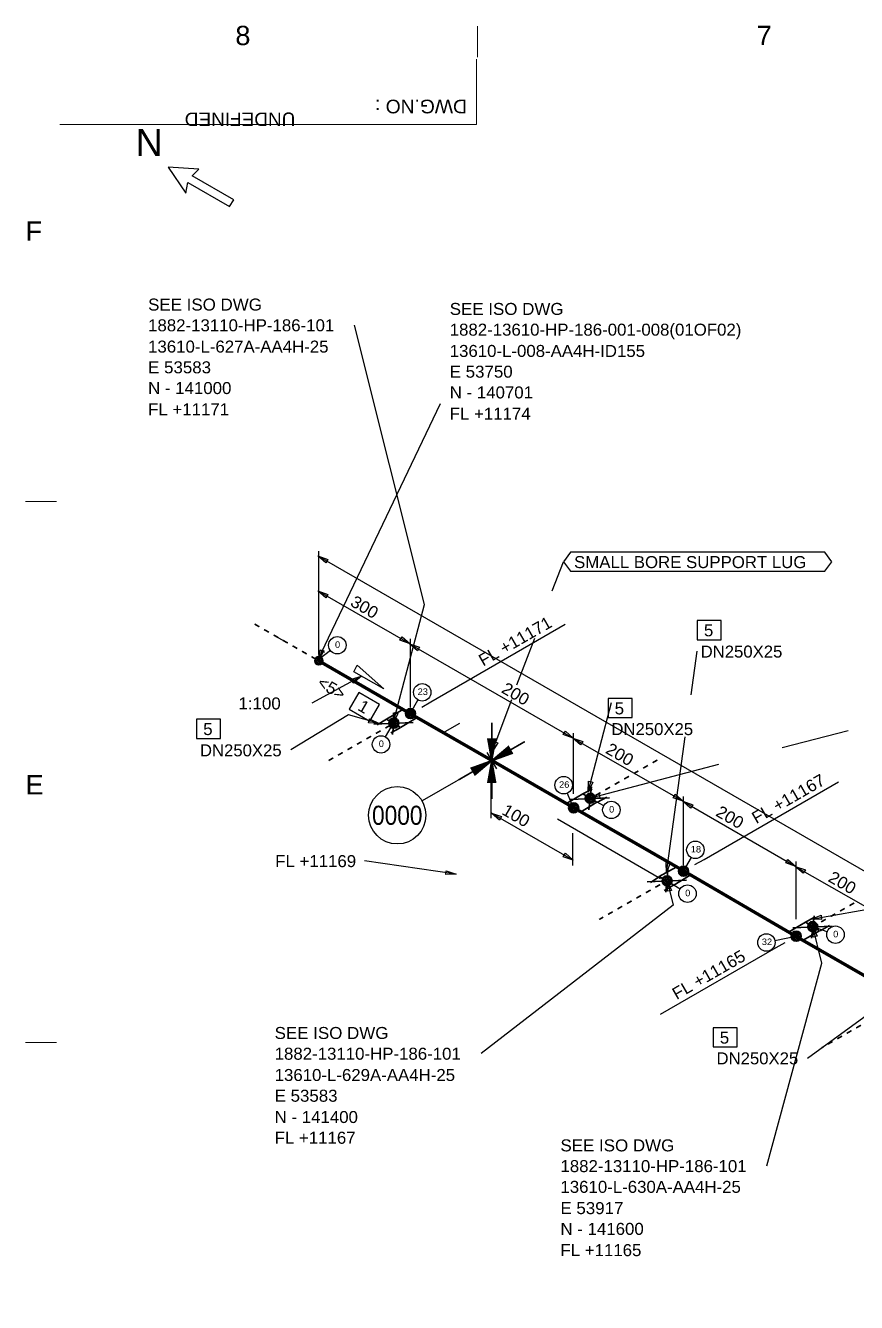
# Model space of a CAD drawing. Header units: inches. Extents: x 18 to 823, y 11 to 584.
# Drawn here: x 18.8 to 171.2, y 348.9 to 582.9 of the extents above; entities that cross this region are included whole.
import ezdxf
from ezdxf.enums import TextEntityAlignment as Align

# ---------------------------------------------------------------- set-up
doc = ezdxf.new("R2010")
doc.units = ezdxf.units.IN
doc.header["$MEASUREMENT"] = 0
for name, color, linetype in [('ACESP3D', 7, 'Continuous'), ('AD1', 7, 'Continuous'), ('AD2', 7, 'Continuous'), ('BG 0 -1', 7, 'Continuous'), ('DIMLINES', 7, 'Continuous'), ('DIMTEXT', 7, 'Continuous'), ('FITTINGS', 7, 'Continuous'), ('FRAME', 7, 'Continuous'), ('ISOTEXT', 7, 'Continuous'), ('NODE', 7, 'Continuous'), ('PIPE', 7, 'Continuous'), ('SUPP', 7, 'Continuous'), ('WELDS', 7, 'Continuous')]:
    doc.layers.add(name, color=color, linetype=linetype)
doc.styles.add('Arial', font='arial.ttf')

msp = doc.modelspace()

# ---------------------------------------------------------------- linework, layer by layer
msp.add_circle((104.3, 448.2), 0.25)
at = {"layer": 'A1', "color": 7, "linetype": 'Continuous', "lineweight": 30}
msp.add_line((97.8, 427.4), (81, 429.88), dxfattribs=at)
at = {"layer": 'ACESP3D', "color": 5, "const_width": 0.6}
for points in [[(104.4, 448.2), (89.4, 456.8)], [(119.3, 439.6), (104.4, 448.2)]]:
    msp.add_lwpolyline(points, dxfattribs=at)
at = {"layer": 'AD1', "color": 7, "linetype": 'Continuous', "lineweight": 30}
for p, q in [((72.44, 485.72), (74.28, 485.08)), ((73.88, 484.44), (72.44, 485.72)), ((72.44, 479.32), (74.28, 478.68)), ((73.88, 478.04), (72.44, 479.32)), ((89.24, 469.64), (91.08, 469)), ((90.68, 468.36), (89.24, 469.64)), ((119.16, 452.36), (121, 451.72)), ((120.6, 451.08), (119.16, 452.36)), ((139.32, 440.76), (141.16, 440.12)), ((140.76, 439.48), (139.32, 440.76)), ((104.28, 438.6), (106.12, 437.96)), ((105.72, 437.32), (104.28, 438.6)), ((159.96, 428.84), (161.8, 428.2)), ((161.4, 427.56), (159.96, 428.84))]:
    msp.add_line(p, q, dxfattribs=at)
at = {"layer": 'AD2', "color": 7, "linetype": 'Continuous', "lineweight": 30}
for p, q in [((87.88, 470.92), (89.32, 469.64)), ((89.32, 469.64), (87.48, 470.28)), ((119.24, 452.36), (117.4, 453)), ((117.8, 453.64), (119.24, 452.36)), ((139.4, 440.76), (137.56, 441.4)), ((137.96, 442.04), (139.4, 440.76)), ((117.8, 431.24), (119.24, 429.96)), ((119.24, 429.96), (117.4, 430.6)), ((160.04, 428.84), (158.2, 429.48)), ((158.6, 430.12), (160.04, 428.84))]:
    msp.add_line(p, q, dxfattribs=at)
at = {"layer": 'BG 0 -1', "color": 7, "linetype": 'Continuous', "lineweight": 9}
for p, q in [((101.7, 577.17), (101.7, 582.83)), ((101.53, 564.78), (101.53, 576.75)), ((101.53, 564.78), (25.11, 564.78)), ((24.49, 495.71), (18.83, 495.71)), ((24.49, 396.57), (18.83, 396.57))]:
    msp.add_line(p, q, dxfattribs=at)
at = {"layer": 'DIM', "color": 7, "linetype": 'Continuous', "lineweight": 30}
for p, q in [((93.16, 459), (117.78, 473.2)), ((143.24, 430.12), (167.86, 444.32)), ((156.36, 413.88), (135.17, 401.66))]:
    msp.add_line(p, q, dxfattribs=at)
at = {"layer": 'DIMLINES', "color": 7, "linetype": 'Continuous', "lineweight": 30}
for p, q in [((72.52, 486.6), (72.52, 467.64)), ((74.28, 485.08), (73.88, 484.44)), ((74.28, 478.68), (73.88, 478.04)), ((64.68, 471), (66.28, 470.12)), ((87.48, 470.28), (87.88, 470.92)), ((89.32, 470.52), (89.32, 457.96)), ((91.08, 469), (90.68, 468.36)), ((91.48, 458.04), (93.16, 459)), ((95.32, 453.32), (98.44, 455.08)), ((117.4, 453), (117.8, 453.64)), ((119.24, 453.24), (119.24, 442.12)), ((121, 451.72), (120.6, 451.08)), ((104.2, 437.64), (104.2, 445)), ((113.88, 442.6), (112.28, 443.48)), ((137.56, 441.4), (137.96, 442.04)), ((139.4, 441.64), (139.4, 429.08)), ((141.16, 440.12), (140.76, 439.48)), ((106.12, 437.96), (105.72, 437.32)), ((116.36, 437.56), (135.24, 426.6)), ((119.16, 429), (119.16, 434.92)), ((117.4, 430.6), (117.8, 431.24)), ((141.56, 429.16), (143.24, 430.12)), ((158.2, 429.48), (158.6, 430.12)), ((160.04, 429.72), (160.04, 419.16)), ((161.8, 428.2), (161.4, 427.56)), ((158.04, 414.84), (156.36, 413.88))]:
    msp.add_line(p, q, dxfattribs=at)
at = {"layer": 'DL', "color": 7, "linetype": 'Continuous', "lineweight": 30}
for p, q in [((72.44, 485.72), (523.88, 225.56)), ((72.44, 479.32), (89.32, 469.64)), ((89.24, 469.64), (119.24, 452.36)), ((119.16, 452.36), (139.4, 440.76)), ((139.32, 440.76), (160.04, 428.84)), ((104.28, 438.6), (119.24, 429.96)), ((159.96, 428.84), (180.2, 417.24))]:
    msp.add_line(p, q, dxfattribs=at)
at = {"layer": 'FITTINGS', "color": 2, "linetype": 'Continuous', "lineweight": 35}
for p, q in [((88, 457.6), (85, 455.8)), ((89.4, 456.8), (88, 457.6)), ((90.6, 456.1), (89.4, 456.8)), ((85, 455.8), (83.3, 454.8)), ((85, 455.8), (87.6, 454.3)), ((87.5, 454.2), (85.8, 453.3)), ((87.6, 454.3), (90.6, 456.1)), ((121, 442.1), (122.7, 443)), ((117.9, 440.3), (121, 442.1)), ((119.3, 439.5), (117.9, 440.3)), ((123.6, 440.6), (120.6, 438.8)), ((121, 442.1), (123.6, 440.6)), ((123.7, 440.6), (125.4, 441.5)), ((120.6, 438.8), (119.3, 439.5)), ((138.1, 428.7), (135, 427)), ((139.4, 427.9), (138.1, 428.7)), ((135, 426.9), (133.4, 425.9)), ((135, 427), (137.7, 425.4)), ((137.7, 425.4), (140.7, 427.2)), ((140.7, 427.2), (139.4, 427.9)), ((137.6, 425.4), (135.9, 424.4)), ((161.8, 418.6), (163.5, 419.5)), ((158.7, 416.8), (161.8, 418.6)), ((160.1, 416), (158.7, 416.8)), ((164.4, 417), (161.4, 415.3)), ((161.8, 418.6), (164.4, 417)), ((164.5, 417), (166.2, 418)), ((161.4, 415.3), (160.1, 416))]:
    msp.add_line(p, q, dxfattribs=at)
at = {"layer": 'FRAME', "color": 2, "linetype": 'Continuous', "lineweight": 30}
for p, q in [((45, 557), (48.2, 552.2)), ((50.6, 556.6), (45, 557)), ((49.4, 555.4), (50.6, 556.6)), ((57, 551), (49.4, 555.4)), ((48.2, 552.2), (48.6, 554.2)), ((48.6, 554.2), (56.2, 549.8)), ((56.2, 549.8), (57, 551)), ((79, 464.52), (79.64, 465.72)), ((79.64, 465.72), (84.52, 461.4)), ((84.52, 461.4), (79, 464.52))]:
    msp.add_line(p, q, dxfattribs=at)
at = {"layer": 'ISOTEXT', "color": 7, "linetype": 'Continuous', "lineweight": 30}
for p, q in [((91.96, 476.84), (79.16, 528.04)), ((72.44, 466.6), (94.92, 513.64)), ((115.4, 479.32), (117.48, 484.68)), ((118.76, 486.44), (117.48, 484.68)), ((117.48, 484.68), (118.76, 482.92)), ((165.4, 486.44), (118.76, 486.44)), ((166.68, 484.68), (165.4, 486.44)), ((165.4, 482.92), (166.68, 484.68)), ((118.76, 482.92), (165.4, 482.92)), ((86.2, 455.08), (91.96, 476.84)), ((108.92, 462.12), (112.2, 470.68)), ((72.44, 466.6), (72.92, 468.52)), ((72.52, 466.52), (73.56, 468.44)), ((72.92, 468.52), (73.64, 468.12)), ((140.84, 460.28), (141.96, 468.28)), ((80.44, 463.72), (71.32, 458.76)), ((78.6, 463.16), (80.44, 463.72)), ((80.44, 463.72), (78.92, 462.44)), ((78.92, 462.44), (78.6, 463.16)), ((104.36, 449.8), (107.96, 459.4)), ((121.96, 442.52), (126.28, 458.84)), ((78.04, 456.6), (67.48, 450.2)), ((83.64, 455), (78.04, 456.6)), ((86.2, 455.08), (86.28, 457)), ((87.08, 456.84), (86.2, 455.08)), ((86.28, 457), (87.08, 456.84)), ((81.72, 455.16), (81.88, 455.88)), ((83.64, 455), (81.72, 455.16)), ((81.88, 455.88), (83.64, 455)), ((104.36, 449.8), (104.68, 451.72)), ((104.68, 451.72), (105.4, 451.48)), ((136.36, 427.64), (139.78, 452.59)), ((157.56, 450.6), (169.64, 453.72)), ((105.4, 451.48), (104.36, 449.8)), ((122.2, 441.32), (145.96, 447.56)), ((121.96, 442.52), (122.04, 444.44)), ((122.84, 444.28), (121.96, 442.52)), ((122.04, 444.44), (122.84, 444.28)), ((122.2, 441.32), (123.96, 442.2)), ((124.12, 441.4), (122.2, 441.32)), ((123.96, 442.2), (124.12, 441.4)), ((136.36, 427.64), (136.28, 429.56)), ((136.28, 429.56), (137, 429.48)), ((137, 429.48), (136.36, 427.64)), ((95.88, 427.32), (95.96, 428.04)), ((97.8, 427.4), (95.88, 427.32)), ((95.96, 428.04), (97.8, 427.4)), ((136.44, 426.2), (137.56, 421.72)), ((136.44, 426.2), (137.24, 424.44)), ((136.52, 424.28), (136.44, 426.2)), ((137.24, 424.44), (136.52, 424.28)), ((137.56, 421.72), (102.36, 394.52)), ((162.84, 419.16), (176.01, 421.48)), ((162.84, 419.16), (164.68, 419.88)), ((164.76, 419.08), (162.84, 419.16)), ((164.68, 419.88), (164.76, 419.08)), ((163.16, 417.8), (163.96, 416.04)), ((163.24, 415.88), (163.16, 417.8)), ((164.84, 411.08), (163.16, 417.8)), ((163.96, 416.04), (163.24, 415.88)), ((154.76, 373.96), (164.84, 411.08)), ((162.17, 393.67), (174.52, 402.68))]:
    msp.add_line(p, q, dxfattribs=at)
at = {"layer": 'ITEMPOS', "color": 7, "linetype": 'Continuous', "lineweight": 30}
for p, q in [((146.36, 473.88), (141.96, 473.88)), ((141.96, 473.88), (141.96, 470.36)), ((146.36, 470.36), (146.36, 473.88)), ((141.96, 470.36), (146.36, 470.36)), ((130.02, 459.63), (125.62, 459.63)), ((125.62, 459.63), (125.62, 456.11)), ((130.02, 456.11), (130.02, 459.63)), ((54.6, 455.8), (50.2, 455.8)), ((50.2, 455.8), (50.2, 452.28)), ((54.6, 452.28), (54.6, 455.8)), ((125.62, 456.11), (130.02, 456.11)), ((50.2, 452.28), (54.6, 452.28)), ((149.29, 399.27), (144.89, 399.27)), ((144.89, 399.27), (144.89, 395.75)), ((149.29, 395.75), (149.29, 399.27)), ((144.89, 395.75), (149.29, 395.75))]:
    msp.add_line(p, q, dxfattribs=at)
at = {"layer": 'ITNO', "color": 7, "linetype": 'Continuous', "lineweight": 30}
for p, q in [((79.93, 460.69), (78.17, 457.64)), ((83.74, 458.49), (79.93, 460.69)), ((78.17, 457.64), (81.98, 455.44)), ((81.98, 455.44), (83.74, 458.49))]:
    msp.add_line(p, q, dxfattribs=at)
at = {"layer": 'NODE', "color": 7}
msp.add_line((104.3, 448.2), (91.53, 440.83), dxfattribs=at)
at = {"layer": 'NODE', "color": 6}
msp.add_circle((86.98, 438.2), 5.25, dxfattribs=at)
at = {"layer": 'PIPE', "color": 2, "const_width": 0.3}
for points in [[(61.7, 472.74), (60.84, 473.24)], [(63.44, 471.75), (62.57, 472.24)], [(65.17, 470.75), (64.31, 471.25)], [(66.91, 469.76), (66.04, 470.25)], [(68.65, 468.76), (67.78, 469.26)], [(70.38, 467.77), (69.51, 468.27)], [(72.12, 466.78), (71.25, 467.27)], [(85.67, 454.68), (84.8, 454.18)], [(80.46, 451.7), (79.59, 451.2)], [(82.2, 452.69), (81.33, 452.2)], [(83.93, 453.69), (83.06, 453.19)], [(76.99, 449.71), (76.12, 449.21)], [(78.72, 450.7), (77.86, 450.21)], [(75.25, 448.72), (74.39, 448.22)], [(132.06, 446.83), (132.93, 447.33)], [(133.8, 447.83), (134.66, 448.32)], [(128.59, 444.85), (129.46, 445.34)], [(130.33, 445.84), (131.19, 446.33)], [(123.38, 441.86), (124.25, 442.36)], [(125.12, 442.86), (125.99, 443.35)], [(126.86, 443.85), (127.72, 444.35)], [(122.4, 441.3), (122.52, 441.37)], [(136.4, 426.2), (136.03, 425.99)], [(131.69, 423.51), (130.83, 423.01)], [(133.43, 424.5), (132.56, 424)], [(135.17, 425.49), (134.3, 425)], [(128.22, 421.52), (127.36, 421.02)], [(129.96, 422.51), (129.09, 422.01)], [(168.16, 420.64), (169.02, 421.13)], [(169.89, 421.63), (170.76, 422.13)], [(124.75, 419.53), (124, 419.1)], [(126.49, 420.52), (125.62, 420.03)], [(164.69, 418.65), (165.55, 419.15)], [(166.42, 419.64), (167.29, 420.14)], [(163.2, 417.8), (163.82, 418.15)], [(168.52, 397.73), (167.65, 397.23)], [(170.26, 398.73), (169.39, 398.23)], [(171.99, 399.72), (171.12, 399.22)], [(165.05, 395.74), (164.8, 395.6)], [(166.79, 396.74), (165.92, 396.24)]]:
    msp.add_lwpolyline(points, dxfattribs=at)
at = {"layer": 'PIPE', "color": 5, "const_width": 0.6}
for points in [[(89.4, 456.8), (72.6, 466.5)], [(139.5, 428), (119.3, 439.6)], [(160.1, 416), (139.5, 428)], [(180.3, 404.4), (160.1, 416)]]:
    msp.add_lwpolyline(points, dxfattribs=at)
at = {"layer": 'SUPP', "color": 7}
for p, q in [((103.42, 449.71), (105.18, 446.69)), ((105.7, 449), (102.9, 447.4))]:
    msp.add_line(p, q, dxfattribs=at)
at = {"layer": 'SUPP', "color": 4, "const_width": 0.3}
for points in [[(104.3, 448.45), (104.3, 455.2)], [(104.52, 448.33), (110.36, 451.7)], [(104.08, 448.08), (98.24, 444.7)], [(104.3, 447.95), (104.3, 441.2)]]:
    msp.add_lwpolyline(points, dxfattribs=at)
for points in [[(104.3, 448.2), (105, 452.14), (103.6, 452.14), (104.3, 448.2)], [(104.3, 448.73), (104.86, 451.88), (103.74, 451.88), (104.3, 448.73)], [(104.3, 449.25), (104.72, 451.61), (103.88, 451.61), (104.3, 449.25)], [(104.3, 448.2), (108.06, 449.56), (107.36, 450.78), (104.3, 448.2)], [(104.3, 449.78), (104.58, 451.35), (104.02, 451.35), (104.3, 449.78)], [(104.3, 450.3), (104.44, 451.09), (104.16, 451.09), (104.3, 450.3)], [(104.75, 448.46), (107.76, 449.55), (107.2, 450.52), (104.75, 448.46)], [(105.21, 448.73), (107.47, 449.54), (107.05, 450.27), (105.21, 448.73)], [(105.66, 448.99), (107.17, 449.53), (106.89, 450.02), (105.66, 448.99)], [(106.12, 449.25), (106.87, 449.52), (106.73, 449.77), (106.12, 449.25)], [(104.3, 448.2), (100.54, 446.84), (101.24, 445.62), (104.3, 448.2)], [(103.85, 447.94), (100.84, 446.85), (101.4, 445.88), (103.85, 447.94)], [(103.39, 447.67), (101.13, 446.86), (101.55, 446.13), (103.39, 447.67)], [(102.94, 447.41), (101.43, 446.87), (101.71, 446.38), (102.94, 447.41)], [(102.48, 447.15), (101.73, 446.88), (101.87, 446.63), (102.48, 447.15)], [(104.3, 448.2), (103.6, 444.26), (105, 444.26), (104.3, 448.2)], [(104.3, 447.67), (103.74, 444.52), (104.86, 444.52), (104.3, 447.67)], [(104.3, 447.15), (103.88, 444.79), (104.72, 444.79), (104.3, 447.15)], [(104.3, 446.62), (104.02, 445.05), (104.58, 445.05), (104.3, 446.62)], [(104.3, 446.1), (104.16, 445.31), (104.44, 445.31), (104.3, 446.1)]]:
    msp.add_lwpolyline(points, close=True, dxfattribs=at)
at = {"layer": 'WDC', "color": 7, "linetype": 'Continuous', "lineweight": 30}
for centre in [(75.99, 469.36), (91.56, 460.74), (84.01, 451.19), (117.49, 443.71), (126.24, 439.18), (141.64, 431.86), (140.19, 423.84), (167.32, 416.31), (154.66, 414.89)]:
    msp.add_circle(centre, 1.6, dxfattribs=at)
at = {"layer": 'WELDS', "color": 7, "linetype": 'Continuous', "lineweight": 35}
for p, q in [((86.6, 457.1), (86.1, 453)), ((89.9, 455.2), (82.7, 454.9)), ((122.1, 439.2), (122.6, 443.4)), ((118.7, 441.1), (125.9, 441.4)), ((140, 426.3), (132.8, 426)), ((136.6, 428.2), (136.2, 424.1)), ((162.9, 415.7), (163.4, 419.8)), ((159.5, 417.6), (166.7, 417.9))]:
    msp.add_line(p, q, dxfattribs=at)
for centre, radius in [((72.6, 466.52), 0.76), ((72.6, 466.52), 0.76), ((89.4, 456.84), 0.92), ((89.4, 456.84), 0.92), ((86.36, 455.08), 0.92), ((86.36, 455.08), 0.92), ((119.32, 439.56), 0.92), ((119.32, 439.56), 0.92), ((122.36, 441.32), 0.92), ((122.36, 441.32), 0.92), ((139.48, 427.96), 0.92), ((139.48, 427.96), 0.92), ((136.44, 426.2), 0.92), ((136.44, 426.2), 0.92), ((160.12, 416.04), 0.92), ((160.12, 416.04), 0.92), ((163.16, 417.8), 0.92), ((163.16, 417.8), 0.92)]:
    msp.add_circle(centre, radius, dxfattribs=at)
at = {"layer": 'WELDS', "color": 7}
for centre, radius in [((72.6, 466.52), 0.56), ((72.6, 466.52), 0.56), ((72.6, 466.52), 0.56), ((72.6, 466.52), 0.56), ((72.6, 466.52), 0.36), ((72.6, 466.52), 0.36), ((72.6, 466.52), 0.36), ((72.6, 466.52), 0.36), ((72.6, 466.52), 0.36), ((72.6, 466.52), 0.36), ((72.6, 466.52), 0.36), ((72.6, 466.52), 0.36), ((72.6, 466.52), 0.36), ((72.6, 466.52), 0.36), ((72.6, 466.52), 0.16), ((72.6, 466.52), 0.16), ((72.6, 466.52), 0.16), ((72.6, 466.52), 0.16), ((72.6, 466.52), 0.16), ((72.6, 466.52), 0.16), ((72.6, 466.52), 0.16), ((72.6, 466.52), 0.16), ((72.6, 466.52), 0.16), ((72.6, 466.52), 0.16), ((89.4, 456.84), 0.72), ((89.4, 456.84), 0.72), ((89.4, 456.84), 0.72), ((89.4, 456.84), 0.72), ((89.4, 456.84), 0.52), ((89.4, 456.84), 0.52), ((89.4, 456.84), 0.52), ((89.4, 456.84), 0.52), ((89.4, 456.84), 0.52), ((89.4, 456.84), 0.52), ((89.4, 456.84), 0.52), ((89.4, 456.84), 0.52), ((89.4, 456.84), 0.52), ((89.4, 456.84), 0.52), ((89.4, 456.84), 0.32), ((89.4, 456.84), 0.32), ((89.4, 456.84), 0.32), ((89.4, 456.84), 0.32), ((89.4, 456.84), 0.32), ((89.4, 456.84), 0.32), ((89.4, 456.84), 0.32), ((89.4, 456.84), 0.32), ((89.4, 456.84), 0.32), ((89.4, 456.84), 0.32), ((89.4, 456.84), 0.32), ((89.4, 456.84), 0.32), ((89.4, 456.84), 0.32), ((89.4, 456.84), 0.32), ((89.4, 456.84), 0.32), ((89.4, 456.84), 0.32), ((89.4, 456.84), 0.32), ((89.4, 456.84), 0.32), ((89.4, 456.84), 0.32), ((89.4, 456.84), 0.32), ((89.4, 456.84), 0.32), ((89.4, 456.84), 0.32), ((89.4, 456.84), 0.32), ((89.4, 456.84), 0.32), ((89.4, 456.84), 0.12), ((89.4, 456.84), 0.12), ((89.4, 456.84), 0.12), ((89.4, 456.84), 0.12), ((89.4, 456.84), 0.12), ((89.4, 456.84), 0.12), ((89.4, 456.84), 0.12), ((89.4, 456.84), 0.12), ((89.4, 456.84), 0.12), ((89.4, 456.84), 0.12), ((89.4, 456.84), 0.12), ((89.4, 456.84), 0.12), ((89.4, 456.84), 0.12), ((89.4, 456.84), 0.12), ((89.4, 456.84), 0.12), ((89.4, 456.84), 0.12), ((89.4, 456.84), 0.12), ((89.4, 456.84), 0.12), ((89.4, 456.84), 0.12), ((89.4, 456.84), 0.12), ((89.4, 456.84), 0.12), ((89.4, 456.84), 0.12), ((89.4, 456.84), 0.12), ((89.4, 456.84), 0.12), ((86.36, 455.08), 0.72), ((86.36, 455.08), 0.72), ((86.36, 455.08), 0.72), ((86.36, 455.08), 0.72), ((86.36, 455.08), 0.52), ((86.36, 455.08), 0.52), ((86.36, 455.08), 0.52), ((86.36, 455.08), 0.52), ((86.36, 455.08), 0.52), ((86.36, 455.08), 0.52), ((86.36, 455.08), 0.52), ((86.36, 455.08), 0.52), ((86.36, 455.08), 0.52), ((86.36, 455.08), 0.52), ((86.36, 455.08), 0.32), ((86.36, 455.08), 0.32), ((86.36, 455.08), 0.32), ((86.36, 455.08), 0.32), ((86.36, 455.08), 0.32), ((86.36, 455.08), 0.32), ((86.36, 455.08), 0.32), ((86.36, 455.08), 0.32), ((86.36, 455.08), 0.32), ((86.36, 455.08), 0.32), ((86.36, 455.08), 0.32), ((86.36, 455.08), 0.32), ((86.36, 455.08), 0.32), ((86.36, 455.08), 0.32), ((86.36, 455.08), 0.32), ((86.36, 455.08), 0.32), ((86.36, 455.08), 0.32), ((86.36, 455.08), 0.32), ((86.36, 455.08), 0.32), ((86.36, 455.08), 0.32), ((86.36, 455.08), 0.32), ((86.36, 455.08), 0.32), ((86.36, 455.08), 0.32), ((86.36, 455.08), 0.32), ((86.36, 455.08), 0.12), ((86.36, 455.08), 0.12), ((86.36, 455.08), 0.12), ((86.36, 455.08), 0.12), ((86.36, 455.08), 0.12), ((86.36, 455.08), 0.12), ((86.36, 455.08), 0.12), ((86.36, 455.08), 0.12), ((86.36, 455.08), 0.12), ((86.36, 455.08), 0.12), ((86.36, 455.08), 0.12), ((86.36, 455.08), 0.12), ((86.36, 455.08), 0.12), ((86.36, 455.08), 0.12), ((86.36, 455.08), 0.12), ((86.36, 455.08), 0.12), ((86.36, 455.08), 0.12), ((86.36, 455.08), 0.12), ((86.36, 455.08), 0.12), ((86.36, 455.08), 0.12), ((86.36, 455.08), 0.12), ((86.36, 455.08), 0.12), ((86.36, 455.08), 0.12), ((86.36, 455.08), 0.12), ((119.32, 439.56), 0.72), ((119.32, 439.56), 0.72), ((119.32, 439.56), 0.72), ((119.32, 439.56), 0.72), ((119.32, 439.56), 0.52), ((119.32, 439.56), 0.52), ((119.32, 439.56), 0.52), ((119.32, 439.56), 0.52), ((119.32, 439.56), 0.52), ((119.32, 439.56), 0.52), ((119.32, 439.56), 0.52), ((119.32, 439.56), 0.52), ((119.32, 439.56), 0.52), ((119.32, 439.56), 0.52), ((122.36, 441.32), 0.72), ((122.36, 441.32), 0.72), ((122.36, 441.32), 0.72), ((122.36, 441.32), 0.72), ((122.36, 441.32), 0.52), ((122.36, 441.32), 0.52), ((122.36, 441.32), 0.52), ((122.36, 441.32), 0.52), ((122.36, 441.32), 0.52), ((122.36, 441.32), 0.52), ((122.36, 441.32), 0.52), ((122.36, 441.32), 0.52), ((122.36, 441.32), 0.52), ((122.36, 441.32), 0.52), ((122.36, 441.32), 0.32), ((122.36, 441.32), 0.32), ((122.36, 441.32), 0.32), ((122.36, 441.32), 0.32), ((122.36, 441.32), 0.32), ((122.36, 441.32), 0.32), ((122.36, 441.32), 0.32), ((122.36, 441.32), 0.32), ((122.36, 441.32), 0.32), ((122.36, 441.32), 0.32), ((122.36, 441.32), 0.32), ((122.36, 441.32), 0.32), ((122.36, 441.32), 0.32), ((122.36, 441.32), 0.32), ((122.36, 441.32), 0.32), ((122.36, 441.32), 0.32), ((122.36, 441.32), 0.32), ((122.36, 441.32), 0.32), ((122.36, 441.32), 0.32), ((122.36, 441.32), 0.32), ((122.36, 441.32), 0.32), ((122.36, 441.32), 0.32), ((122.36, 441.32), 0.32), ((122.36, 441.32), 0.32), ((122.36, 441.32), 0.12), ((122.36, 441.32), 0.12), ((122.36, 441.32), 0.12), ((122.36, 441.32), 0.12), ((122.36, 441.32), 0.12), ((122.36, 441.32), 0.12), ((122.36, 441.32), 0.12), ((122.36, 441.32), 0.12), ((122.36, 441.32), 0.12), ((122.36, 441.32), 0.12), ((122.36, 441.32), 0.12), ((122.36, 441.32), 0.12), ((122.36, 441.32), 0.12), ((122.36, 441.32), 0.12), ((122.36, 441.32), 0.12), ((122.36, 441.32), 0.12), ((122.36, 441.32), 0.12), ((122.36, 441.32), 0.12), ((122.36, 441.32), 0.12), ((122.36, 441.32), 0.12), ((122.36, 441.32), 0.12), ((122.36, 441.32), 0.12), ((122.36, 441.32), 0.12), ((122.36, 441.32), 0.12), ((119.32, 439.56), 0.32), ((119.32, 439.56), 0.32), ((119.32, 439.56), 0.32), ((119.32, 439.56), 0.32), ((119.32, 439.56), 0.32), ((119.32, 439.56), 0.32), ((119.32, 439.56), 0.32), ((119.32, 439.56), 0.32), ((119.32, 439.56), 0.32), ((119.32, 439.56), 0.32), ((119.32, 439.56), 0.32), ((119.32, 439.56), 0.32), ((119.32, 439.56), 0.32), ((119.32, 439.56), 0.32), ((119.32, 439.56), 0.32), ((119.32, 439.56), 0.32), ((119.32, 439.56), 0.32), ((119.32, 439.56), 0.32), ((119.32, 439.56), 0.32), ((119.32, 439.56), 0.32), ((119.32, 439.56), 0.32), ((119.32, 439.56), 0.32), ((119.32, 439.56), 0.32), ((119.32, 439.56), 0.32), ((119.32, 439.56), 0.12), ((119.32, 439.56), 0.12), ((119.32, 439.56), 0.12), ((119.32, 439.56), 0.12), ((119.32, 439.56), 0.12), ((119.32, 439.56), 0.12), ((119.32, 439.56), 0.12), ((119.32, 439.56), 0.12), ((119.32, 439.56), 0.12), ((119.32, 439.56), 0.12), ((119.32, 439.56), 0.12), ((119.32, 439.56), 0.12), ((119.32, 439.56), 0.12), ((119.32, 439.56), 0.12), ((119.32, 439.56), 0.12), ((119.32, 439.56), 0.12), ((119.32, 439.56), 0.12), ((119.32, 439.56), 0.12), ((119.32, 439.56), 0.12), ((119.32, 439.56), 0.12), ((119.32, 439.56), 0.12), ((119.32, 439.56), 0.12), ((119.32, 439.56), 0.12), ((119.32, 439.56), 0.12), ((139.48, 427.96), 0.72), ((139.48, 427.96), 0.72), ((139.48, 427.96), 0.72), ((139.48, 427.96), 0.72), ((139.48, 427.96), 0.52), ((139.48, 427.96), 0.52), ((139.48, 427.96), 0.52), ((139.48, 427.96), 0.52), ((139.48, 427.96), 0.52), ((139.48, 427.96), 0.52), ((139.48, 427.96), 0.52), ((139.48, 427.96), 0.52), ((139.48, 427.96), 0.52), ((139.48, 427.96), 0.52), ((139.48, 427.96), 0.32), ((139.48, 427.96), 0.32), ((139.48, 427.96), 0.32), ((139.48, 427.96), 0.32), ((139.48, 427.96), 0.32), ((139.48, 427.96), 0.32), ((139.48, 427.96), 0.32), ((139.48, 427.96), 0.32), ((139.48, 427.96), 0.32), ((139.48, 427.96), 0.32), ((139.48, 427.96), 0.32), ((139.48, 427.96), 0.32), ((139.48, 427.96), 0.32), ((139.48, 427.96), 0.32), ((139.48, 427.96), 0.32), ((139.48, 427.96), 0.32), ((139.48, 427.96), 0.32), ((139.48, 427.96), 0.32), ((139.48, 427.96), 0.32), ((139.48, 427.96), 0.32), ((139.48, 427.96), 0.32), ((139.48, 427.96), 0.32), ((139.48, 427.96), 0.32), ((139.48, 427.96), 0.32), ((136.44, 426.2), 0.72), ((136.44, 426.2), 0.72), ((136.44, 426.2), 0.72), ((136.44, 426.2), 0.72), ((136.44, 426.2), 0.52), ((136.44, 426.2), 0.52), ((136.44, 426.2), 0.52), ((136.44, 426.2), 0.52), ((136.44, 426.2), 0.52), ((136.44, 426.2), 0.52), ((136.44, 426.2), 0.52), ((136.44, 426.2), 0.52), ((136.44, 426.2), 0.52), ((136.44, 426.2), 0.52), ((136.44, 426.2), 0.32), ((136.44, 426.2), 0.32), ((136.44, 426.2), 0.32), ((136.44, 426.2), 0.32), ((136.44, 426.2), 0.32), ((136.44, 426.2), 0.32), ((136.44, 426.2), 0.32), ((136.44, 426.2), 0.32), ((136.44, 426.2), 0.32), ((136.44, 426.2), 0.32), ((136.44, 426.2), 0.32), ((136.44, 426.2), 0.32), ((136.44, 426.2), 0.32), ((136.44, 426.2), 0.32), ((136.44, 426.2), 0.32), ((136.44, 426.2), 0.32), ((136.44, 426.2), 0.32), ((136.44, 426.2), 0.32), ((136.44, 426.2), 0.32), ((136.44, 426.2), 0.32), ((136.44, 426.2), 0.32), ((136.44, 426.2), 0.32), ((136.44, 426.2), 0.32), ((136.44, 426.2), 0.32), ((136.44, 426.2), 0.12), ((136.44, 426.2), 0.12), ((136.44, 426.2), 0.12), ((136.44, 426.2), 0.12), ((136.44, 426.2), 0.12), ((136.44, 426.2), 0.12), ((136.44, 426.2), 0.12), ((136.44, 426.2), 0.12), ((136.44, 426.2), 0.12), ((136.44, 426.2), 0.12), ((136.44, 426.2), 0.12), ((136.44, 426.2), 0.12), ((136.44, 426.2), 0.12), ((136.44, 426.2), 0.12), ((136.44, 426.2), 0.12), ((136.44, 426.2), 0.12), ((136.44, 426.2), 0.12), ((136.44, 426.2), 0.12), ((136.44, 426.2), 0.12), ((136.44, 426.2), 0.12), ((136.44, 426.2), 0.12), ((136.44, 426.2), 0.12), ((136.44, 426.2), 0.12), ((136.44, 426.2), 0.12), ((139.48, 427.96), 0.12), ((139.48, 427.96), 0.12), ((139.48, 427.96), 0.12), ((139.48, 427.96), 0.12), ((139.48, 427.96), 0.12), ((139.48, 427.96), 0.12), ((139.48, 427.96), 0.12), ((139.48, 427.96), 0.12), ((139.48, 427.96), 0.12), ((139.48, 427.96), 0.12), ((139.48, 427.96), 0.12), ((139.48, 427.96), 0.12), ((139.48, 427.96), 0.12), ((139.48, 427.96), 0.12), ((139.48, 427.96), 0.12), ((139.48, 427.96), 0.12), ((139.48, 427.96), 0.12), ((139.48, 427.96), 0.12), ((139.48, 427.96), 0.12), ((139.48, 427.96), 0.12), ((139.48, 427.96), 0.12), ((139.48, 427.96), 0.12), ((139.48, 427.96), 0.12), ((139.48, 427.96), 0.12), ((160.12, 416.04), 0.72), ((160.12, 416.04), 0.72), ((160.12, 416.04), 0.72), ((160.12, 416.04), 0.72), ((163.16, 417.8), 0.72), ((163.16, 417.8), 0.72), ((163.16, 417.8), 0.72), ((163.16, 417.8), 0.72), ((163.16, 417.8), 0.52), ((163.16, 417.8), 0.52), ((163.16, 417.8), 0.52), ((163.16, 417.8), 0.52), ((163.16, 417.8), 0.52), ((163.16, 417.8), 0.52), ((163.16, 417.8), 0.52), ((163.16, 417.8), 0.52), ((163.16, 417.8), 0.52), ((163.16, 417.8), 0.52), ((163.16, 417.8), 0.32), ((163.16, 417.8), 0.32), ((163.16, 417.8), 0.32), ((163.16, 417.8), 0.32), ((163.16, 417.8), 0.32), ((163.16, 417.8), 0.32), ((163.16, 417.8), 0.32), ((163.16, 417.8), 0.32), ((163.16, 417.8), 0.32), ((163.16, 417.8), 0.32), ((163.16, 417.8), 0.32), ((163.16, 417.8), 0.32), ((163.16, 417.8), 0.32), ((163.16, 417.8), 0.32), ((163.16, 417.8), 0.32), ((163.16, 417.8), 0.32), ((163.16, 417.8), 0.32), ((163.16, 417.8), 0.32), ((163.16, 417.8), 0.32), ((163.16, 417.8), 0.32), ((163.16, 417.8), 0.32), ((163.16, 417.8), 0.32), ((163.16, 417.8), 0.32), ((163.16, 417.8), 0.32), ((163.16, 417.8), 0.12), ((163.16, 417.8), 0.12), ((163.16, 417.8), 0.12), ((163.16, 417.8), 0.12), ((163.16, 417.8), 0.12), ((163.16, 417.8), 0.12), ((163.16, 417.8), 0.12), ((163.16, 417.8), 0.12), ((163.16, 417.8), 0.12), ((163.16, 417.8), 0.12), ((163.16, 417.8), 0.12), ((163.16, 417.8), 0.12), ((163.16, 417.8), 0.12), ((163.16, 417.8), 0.12), ((163.16, 417.8), 0.12), ((163.16, 417.8), 0.12), ((163.16, 417.8), 0.12), ((163.16, 417.8), 0.12), ((163.16, 417.8), 0.12), ((163.16, 417.8), 0.12), ((163.16, 417.8), 0.12), ((163.16, 417.8), 0.12), ((163.16, 417.8), 0.12), ((163.16, 417.8), 0.12), ((160.12, 416.04), 0.52), ((160.12, 416.04), 0.52), ((160.12, 416.04), 0.52), ((160.12, 416.04), 0.52), ((160.12, 416.04), 0.52), ((160.12, 416.04), 0.52), ((160.12, 416.04), 0.52), ((160.12, 416.04), 0.52), ((160.12, 416.04), 0.52), ((160.12, 416.04), 0.52), ((160.12, 416.04), 0.32), ((160.12, 416.04), 0.32), ((160.12, 416.04), 0.32), ((160.12, 416.04), 0.32), ((160.12, 416.04), 0.32), ((160.12, 416.04), 0.32), ((160.12, 416.04), 0.32), ((160.12, 416.04), 0.32), ((160.12, 416.04), 0.32), ((160.12, 416.04), 0.32), ((160.12, 416.04), 0.32), ((160.12, 416.04), 0.32), ((160.12, 416.04), 0.32), ((160.12, 416.04), 0.32), ((160.12, 416.04), 0.32), ((160.12, 416.04), 0.32), ((160.12, 416.04), 0.32), ((160.12, 416.04), 0.32), ((160.12, 416.04), 0.32), ((160.12, 416.04), 0.32), ((160.12, 416.04), 0.32), ((160.12, 416.04), 0.32), ((160.12, 416.04), 0.32), ((160.12, 416.04), 0.32), ((160.12, 416.04), 0.12), ((160.12, 416.04), 0.12), ((160.12, 416.04), 0.12), ((160.12, 416.04), 0.12), ((160.12, 416.04), 0.12), ((160.12, 416.04), 0.12), ((160.12, 416.04), 0.12), ((160.12, 416.04), 0.12), ((160.12, 416.04), 0.12), ((160.12, 416.04), 0.12), ((160.12, 416.04), 0.12), ((160.12, 416.04), 0.12), ((160.12, 416.04), 0.12), ((160.12, 416.04), 0.12), ((160.12, 416.04), 0.12), ((160.12, 416.04), 0.12), ((160.12, 416.04), 0.12), ((160.12, 416.04), 0.12), ((160.12, 416.04), 0.12), ((160.12, 416.04), 0.12), ((160.12, 416.04), 0.12), ((160.12, 416.04), 0.12), ((160.12, 416.04), 0.12), ((160.12, 416.04), 0.12)]:
    msp.add_circle(centre, radius, dxfattribs=at)
at = {"layer": 'WL', "color": 7}
for p, q in [((74.73, 468.38), (72.44, 466.6)), ((90.77, 459.35), (89.32, 456.84)), ((84.82, 452.58), (86.28, 455.08)), ((118.11, 442.23), (119.24, 439.56)), ((124.83, 439.94), (122.28, 441.32)), ((140.85, 430.47), (139.4, 427.96)), ((138.83, 424.68), (136.36, 426.2)), ((165.82, 416.84), (163.08, 417.8)), ((156.23, 415.23), (160.04, 416.04))]:
    msp.add_line(p, q, dxfattribs=at)

# ---------------------------------------------------------------- texts
at = {"layer": 'BG 0 -1', "color": 7, "style": 'Arial', "width": 1.008516}
for s, p in [('8', (58.68, 581.12)), ('7', (154.26, 581.12))]:
    msp.add_text(s, height=3.54, dxfattribs=at).set_placement(p, align=Align.MIDDLE)
at = {"layer": 'BG 0 -1', "color": 2, "style": 'Arial', "width": 1.010263}
msp.add_text('DWG.NO : ', height=2.5, rotation=180, dxfattribs=at).set_placement((99.75, 568.1), align=Align.MIDDLE_LEFT)
at = {"layer": 'BG 0 -1', "color": 7, "style": 'Arial'}
for s, width, p in [('F', 0.993934, (18.84, 543.5)), ('E', 1.004063, (18.84, 442.02))]:
    msp.add_text(s, height=3.54, dxfattribs=dict(at, width=width)).set_placement(p)
at = {"layer": 'CP', "color": 2, "style": 'Arial', "width": 1.008516}
msp.add_text('100', height=2.2, rotation=329.9918, dxfattribs=at).set_placement((105.98, 438.49))
at = {"layer": 'DIMTEXT', "color": 2, "style": 'Arial', "width": 1.008516}
for s, p in [('300', (78.2, 476.7)), ('200', (105.9, 460.8)), ('200', (125, 449.7)), ('200', (145.2, 438.2)), ('200', (165.8, 426.2))]:
    msp.add_text(s, height=2.2, rotation=330, dxfattribs=at).set_placement(p)
at = {"layer": 'ELEDIT', "color": 2, "style": 'Arial', "width": 1.004042}
for s, p in [('FL +11171', (102.72, 465.44)), ('FL +11167', (152.8, 436.56)), ('FL +11165', (138.2, 404.33))]:
    msp.add_text(s, height=2.2, rotation=29.9667, dxfattribs=at).set_placement(p)
msp.add_text('FL +11169', height=2.2, dxfattribs=at).set_placement((64.6, 428.7))
at = {"layer": 'FRAME', "color": 2, "style": 'Arial', "width": 0.995787}
msp.add_text('UNDEFINED', height=2.5, rotation=180, dxfattribs=at).set_placement((68.3, 567))
at = {"layer": 'FRAME', "color": 2, "style": 'Arial', "width": 0.992063}
msp.add_text('N', height=5, dxfattribs=at).set_placement((39, 559))
at = {"layer": 'ISOTEXT', "color": 2, "style": 'Arial'}
for s, width, p in [('SEE ISO DWG', 1.00983, (41.3, 530.7)), ('SEE ISO DWG', 1.00983, (96.6, 529.9)), ('1882-13110-HP-186-101', 1.003951, (41.3, 526.9)), ('1882-13610-HP-186-001-008(01OF02)', 1.003206, (96.6, 526.1)), ('13610-L-627A-AA4H-25', 1.003255, (41.3, 523)), ('13610-L-008-AA4H-ID155', 1.002891, (96.6, 522.2)), ('E 53583', 1.007719, (41.3, 519.2)), ('E 53750', 1.007719, (96.6, 518.4)), ('N - 141000', 1.004313, (41.3, 515.4)), ('N - 140701', 1.004313, (96.6, 514.6)), ('FL +11171', 1.004042, (41.3, 511.5)), ('FL +11174', 1.004042, (96.6, 510.7)), ('SMALL BORE SUPPORT LUG', 1.0017, (119.4, 483.5)), (' 1:100', 1.008516, (57, 457.6)), ('SEE ISO DWG', 1.00983, (64.5, 397.2)), ('1882-13110-HP-186-101', 1.003951, (64.5, 393.4)), ('13610-L-629A-AA4H-25', 1.003255, (64.5, 389.5)), ('E 53583', 1.007719, (64.5, 385.7)), ('N - 141400', 1.004313, (64.5, 381.8)), ('FL +11167', 1.004042, (64.5, 378)), ('SEE ISO DWG', 1.00983, (116.9, 376.6)), ('1882-13110-HP-186-101', 1.003951, (116.9, 372.8)), ('13610-L-630A-AA4H-25', 1.003255, (116.9, 369)), ('E 53917', 1.007719, (116.9, 365.1)), ('N - 141600', 1.004313, (116.9, 361.3)), ('FL +11165', 1.004042, (116.9, 357.4))]:
    msp.add_text(s, height=2.2, dxfattribs=dict(at, width=width)).set_placement(p)
at = {"layer": 'ITEMPOS', "color": 2, "style": 'Arial'}
for s, width, p in [('5', 1.008516, (143.2, 471)), ('DN250X25', 0.996682, (142.6, 467.1)), ('5', 1.008516, (126.84, 456.69)), ('5', 1.008516, (51.4, 452.9)), ('DN250X25', 0.996682, (126.24, 452.89)), ('DN250X25', 0.996682, (50.8, 449)), ('5', 1.008516, (146.11, 396.35)), ('DN250X25', 0.996682, (145.51, 392.55))]:
    msp.add_text(s, height=2.2, dxfattribs=dict(at, width=width)).set_placement(p)
at = {"layer": 'ITNO', "color": 2, "style": 'Arial'}
for s, width, p in [('<5>', 0.993892, (72.12, 461.88)), ('1', 1.008516, (79.56, 457.58))]:
    msp.add_text(s, height=2.2, rotation=329.9987, dxfattribs=dict(at, width=width)).set_placement(p)
at = {"layer": 'NODE', "color": 6, "style": 'ARIAL', "width": 0.85}
msp.add_text('0000', height=3.5, dxfattribs=at).set_placement((86.98, 438.2), align=Align.MIDDLE)
at = {"layer": 'WDT', "color": 1, "style": 'Arial', "width": 1.008516}
for p in [(75.57, 468.88), (83.59, 450.71), (125.82, 438.7), (139.77, 423.36), (166.9, 415.83)]:
    msp.add_text('0', height=1.2, dxfattribs=at).set_placement(p)
at = {"layer": 'WDT', "color": 2, "style": 'Arial', "width": 1.008516}
for s, p in [('23', (90.72, 460.26)), ('26', (116.65, 443.23)), ('18', (140.8, 431.38)), ('32', (153.82, 414.41))]:
    msp.add_text(s, height=1.2, dxfattribs=at).set_placement(p)

doc.saveas('drawing.dxf')
